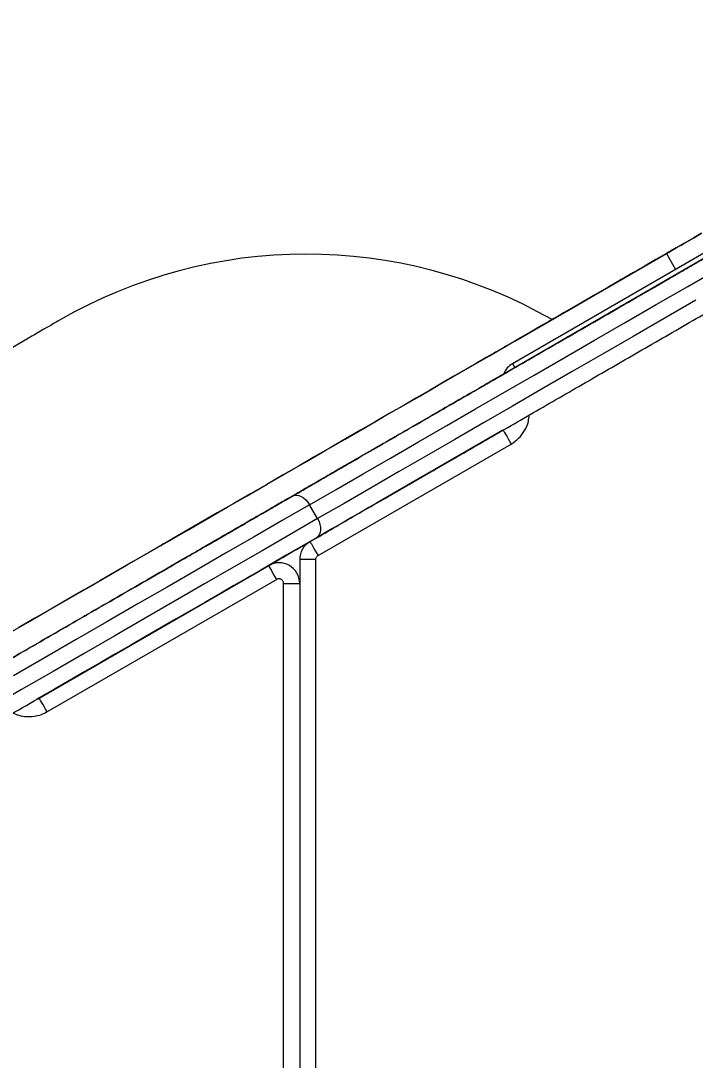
# Model space of a CAD drawing. Header units: millimetres. Extents: x -9110 to 8278, y -6387 to 5914.
# Drawn here: x -3392.3 to -3098.6, y 1377.2 to 1829.7 of the extents above; entities that cross this region are included whole.
import ezdxf

# ---------------------------------------------------------------- set-up
doc = ezdxf.new("R2010")
doc.units = ezdxf.units.MM
for name, color, linetype in [('DIKOM_ОБЪЕКТ', 7, 'Continuous'), ('DIKOM_РАЗМЕР_ЗОНА', 7, 'Continuous'), ('DIKOM_РАЗМЕР_ОБЪЕКТА', 7, 'Continuous')]:
    doc.layers.add(name, color=color, linetype=linetype)
doc.styles.add('style1', font='arial.ttf', dxfattribs={"width": 0.8})
doc.dimstyles.new('1-50', dxfattribs={"dimtxt": 300, "dimasz": 200, "dimexe": 100, "dimexo": 0, "dimgap": 100, "dimtad": 1, "dimtxsty": 'style1', "dimcen": 200, "dimclrd": 7, "dimclre": 7, "dimclrt": 7, "dimadec": 1, "dimazin": 2, "dimtfac": 1, "dimtmove": 0, "dimatfit": 2, "dimfxl": 0, "dimlwd": 25, "dimlwe": 18, "dimarcsym": 0})

# ---------------------------------------------------------------- blocks, each defined once
blk = doc.blocks.new('*D9')
at = {"layer": 'Defpoints', "color": 0, "transparency": 16777216}
for p in [(-2194.75, 3914.39), (-7206.95, -3406.45), (-367.75, -3406.45)]:
    blk.add_point(p, dxfattribs=at)
at = {"layer": 'DIKOM_РАЗМЕР_ОБЪЕКТА', "color": 7, "lineweight": 18, "transparency": 16777216}
for p, q in [((-2194.75, 3914.39), (-7306.95, 3914.39)), ((-367.75, -3406.45), (-7306.95, -3406.45))]:
    blk.add_line(p, q, dxfattribs=at)
at = {"layer": 'DIKOM_РАЗМЕР_ОБЪЕКТА', "color": 7, "lineweight": 25, "transparency": 16777216}
blk.add_line((-7206.95, 3714.39), (-7206.95, -3206.45), dxfattribs=at)
at = {"layer": 'DIKOM_РАЗМЕР_ОБЪЕКТА', "color": 7, "transparency": 16777216}
for points in [[(-7240.28, 3714.39), (-7173.61, 3714.39), (-7206.95, 3914.39)], [(-7240.28, -3206.45), (-7173.61, -3206.45), (-7206.95, -3406.45)]]:
    blk.add_solid(points, dxfattribs=at)
at = {"layer": 'DIKOM_РАЗМЕР_ОБЪЕКТА', "color": 7, "transparency": 16777216, "insert": (-7460.22, 292.26), "char_height": 300, "attachment_point": 5, "rotation": 90, "style": 'style1'}
blk.add_mtext('7300', dxfattribs=at)
blk = doc.blocks.new('*D10')
at = {"layer": 'Defpoints', "color": 0, "transparency": 16777216}
for p in [(-3851.31, 5914.39), (-8660.16, -5406.45), (-497.85, -5406.45)]:
    blk.add_point(p, dxfattribs=at)
at = {"layer": 'DIKOM_РАЗМЕР_ЗОНА', "color": 7, "lineweight": 18, "transparency": 16777216}
for p, q in [((-3851.31, 5914.39), (-8760.16, 5914.39)), ((-497.85, -5406.45), (-8760.16, -5406.45))]:
    blk.add_line(p, q, dxfattribs=at)
at = {"layer": 'DIKOM_РАЗМЕР_ЗОНА', "color": 7, "lineweight": 25, "transparency": 16777216}
blk.add_line((-8660.16, 5714.39), (-8660.16, -5206.45), dxfattribs=at)
at = {"layer": 'DIKOM_РАЗМЕР_ЗОНА', "color": 7, "transparency": 16777216}
for points in [[(-8693.49, 5714.39), (-8626.83, 5714.39), (-8660.16, 5914.39)], [(-8693.49, -5206.45), (-8626.83, -5206.45), (-8660.16, -5406.45)]]:
    blk.add_solid(points, dxfattribs=at)
at = {"layer": 'DIKOM_РАЗМЕР_ЗОНА', "color": 7, "transparency": 16777216, "insert": (-8913.43, 268.46), "char_height": 300, "attachment_point": 5, "rotation": 90, "style": 'style1'}
blk.add_mtext('11300', dxfattribs=at)

msp = doc.modelspace()

# ---------------------------------------------------------------- linework, layer by layer
at = {"layer": 'DIKOM_ОБЪЕКТ', "color": 7, "linetype": 'Continuous', "lineweight": 15}
for p, q in [((-3043.188, 1756.026), (-3181.752, 1676.026)), ((-3046.518, 1756.414), (-3178.154, 1680.414)), ((-3177.162, 1690.228), (-3111.159, 1728.335)), ((-3111.159, 1728.335), (-3107.157, 1721.404)), ((-3161.834, 1687.525), (-3161.834, 1687.526)), ((-3234.628, 1621.252), (-3182.398, 1651.407)), ((-3182.398, 1651.406), (-3234.627, 1621.252)), ((-3262.836, 1596.883), (-3178.743, 1645.434)), ((-3244.972, 1639.526), (-3244.972, 1639.525)), ((-3263.013, 1612.943), (-3266.513, 1619.005)), ((-3270.836, 1595.151), (-3270.836, 1584.757)), ((-3263.836, 1595.151), (-3270.836, 1595.151)), ((-3263.836, 877.995), (-3263.836, 1595.151)), ((-3384.295, 1534.84), (-3284.336, 1592.551)), ((-3280.836, 1586.488), (-3380.795, 1528.777)), ((-3277.836, 869.601), (-3277.836, 1584.756)), ((-3277.836, 1584.756), (-3270.836, 1584.756)), ((-3270.836, 1584.756), (-3270.836, 1584.757)), ((-3270.836, 1584.756), (-3270.836, 869.601)), ((-3343.699, 1582.525), (-3343.699, 1582.526)), ((-3385.293, 1534.343), (-3384.295, 1534.84))]:
    msp.add_line(p, q, dxfattribs=at)
at = {"layer": 'DIKOM_ОБЪЕКТ', "color": 7, "linetype": 'Continuous', "lineweight": 15, "flags": 128}
for points in [[(-3095.815, 1737.194), (-3099.241, 1735.216), (-3102.946, 1733.077), (-3106.927, 1730.779), (-3111.177, 1728.325), (-3115.693, 1725.718), (-3120.468, 1722.961), (-3125.497, 1720.058), (-3130.773, 1717.012), (-3136.29, 1713.826), (-3142.041, 1710.505), (-3148.02, 1707.053), (-3154.22, 1703.474), (-3160.631, 1699.772), (-3160.954, 1699.586)], [(-3111.159, 1728.335), (-3106.909, 1730.788), (-3102.93, 1733.086), (-3099.226, 1735.224), (-3095.802, 1737.202)], [(-3108.572, 1729.829), (-3107.61, 1730.384), (-3106.581, 1730.978), (-3105.574, 1731.559), (-3104.68, 1732.076), (-3103.977, 1732.481), (-3103.529, 1732.74), (-3103.375, 1732.829), (-3103.529, 1732.74), (-3103.977, 1732.481), (-3104.679, 1732.076), (-3105.574, 1731.56), (-3106.58, 1730.978), (-3107.61, 1730.384), (-3108.571, 1729.829), (-3109.379, 1729.363), (-3109.96, 1729.027), (-3110.265, 1728.851), (-3110.265, 1728.851), (-3109.961, 1729.027), (-3109.379, 1729.363), (-3108.572, 1729.829)], [(-3397.876, 1562.798), (-3389.408, 1567.687), (-3380.867, 1572.619), (-3372.261, 1577.587), (-3363.603, 1582.586), (-3354.902, 1587.609), (-3346.169, 1592.652), (-3337.415, 1597.706), (-3328.65, 1602.766), (-3319.885, 1607.827), (-3311.131, 1612.881), (-3302.398, 1617.923), (-3293.697, 1622.946), (-3285.039, 1627.945), (-3276.434, 1632.913), (-3267.892, 1637.844), (-3259.425, 1642.733), (-3251.042, 1647.573), (-3242.753, 1652.358), (-3234.57, 1657.083), (-3226.501, 1661.742), (-3218.556, 1666.329), (-3210.746, 1670.838), (-3203.078, 1675.265), (-3195.565, 1679.603), (-3188.213, 1683.847), (-3181.032, 1687.993), (-3174.032, 1692.035), (-3167.22, 1695.968), (-3160.604, 1699.788), (-3154.193, 1703.489), (-3147.995, 1707.067), (-3142.017, 1710.519), (-3136.266, 1713.839), (-3130.75, 1717.024), (-3125.475, 1720.07), (-3120.447, 1722.972), (-3115.673, 1725.728), (-3111.159, 1728.335)], [(-3266.513, 1619.005), (-3254.972, 1625.668), (-3243.227, 1632.45), (-3231.282, 1639.346), (-3219.142, 1646.355), (-3206.81, 1653.475), (-3194.293, 1660.702), (-3181.594, 1668.034), (-3168.719, 1675.467), (-3155.672, 1683), (-3142.459, 1690.628), (-3129.084, 1698.35), (-3115.553, 1706.162), (-3101.87, 1714.062), (-3088.042, 1722.046)], [(-3135.409, 1714.335), (-3134.447, 1714.89), (-3133.418, 1715.484), (-3132.411, 1716.066), (-3131.517, 1716.582), (-3130.814, 1716.987), (-3130.366, 1717.246), (-3130.212, 1717.335), (-3130.366, 1717.246), (-3130.814, 1716.988), (-3131.516, 1716.582), (-3132.411, 1716.066), (-3133.417, 1715.485), (-3134.447, 1714.89), (-3135.408, 1714.335), (-3136.215, 1713.869), (-3136.797, 1713.533), (-3137.102, 1713.357), (-3137.102, 1713.357), (-3136.798, 1713.533), (-3136.216, 1713.869), (-3135.409, 1714.335)], [(-3098.37, 1708), (-3112.053, 1700.1), (-3125.584, 1692.288), (-3138.959, 1684.566), (-3152.172, 1676.937), (-3165.219, 1669.405), (-3178.094, 1661.971), (-3190.793, 1654.64), (-3203.31, 1647.413), (-3215.642, 1640.293), (-3227.782, 1633.284), (-3239.727, 1626.387), (-3251.472, 1619.606), (-3263.013, 1612.943)], [(-3160.954, 1699.586), (-3160.179, 1700.034), (-3158.356, 1701.086), (-3156.832, 1701.966), (-3155.609, 1702.672), (-3154.69, 1703.202), (-3154.077, 1703.556), (-3153.77, 1703.734), (-3153.769, 1703.734), (-3154.075, 1703.557), (-3154.688, 1703.204), (-3155.606, 1702.674), (-3156.827, 1701.968), (-3158.35, 1701.089), (-3160.172, 1700.037), (-3162.289, 1698.815), (-3164.698, 1697.424), (-3167.395, 1695.867), (-3170.375, 1694.147), (-3173.632, 1692.266), (-3177.162, 1690.228)], [(-3375.453, 1699.298), (-3375.622, 1699.201), (-3376.118, 1698.914), (-3376.918, 1698.452), (-3377.981, 1697.838), (-3379.255, 1697.103), (-3380.674, 1696.283), (-3382.168, 1695.421), (-3383.662, 1694.558), (-3385.081, 1693.739), (-3386.355, 1693.004), (-3387.418, 1692.39), (-3388.218, 1691.928), (-3388.715, 1691.641), (-3388.883, 1691.544)], [(-3375.453, 1699.298), (-3375.622, 1699.201), (-3376.118, 1698.914), (-3376.918, 1698.452), (-3377.981, 1697.838), (-3379.255, 1697.103), (-3380.674, 1696.283), (-3382.168, 1695.421), (-3383.662, 1694.558), (-3385.081, 1693.739), (-3386.355, 1693.004), (-3387.418, 1692.39), (-3388.218, 1691.928), (-3388.715, 1691.641), (-3388.883, 1691.544)], [(-3177.162, 1690.228), (-3180.957, 1688.037), (-3185.012, 1685.696), (-3189.318, 1683.21), (-3193.869, 1680.582), (-3198.656, 1677.818), (-3203.671, 1674.923), (-3208.906, 1671.9), (-3214.351, 1668.757), (-3219.996, 1665.497), (-3225.832, 1662.128), (-3231.849, 1658.655), (-3238.035, 1655.083), (-3244.38, 1651.419), (-3250.873, 1647.671), (-3257.503, 1643.843), (-3264.258, 1639.943), (-3271.125, 1635.978), (-3278.094, 1631.955), (-3285.151, 1627.881), (-3292.284, 1623.762), (-3299.482, 1619.607), (-3306.73, 1615.422), (-3314.017, 1611.215), (-3321.33, 1606.993), (-3328.655, 1602.763), (-3335.981, 1598.534), (-3343.294, 1594.312), (-3350.581, 1590.104), (-3357.83, 1585.919), (-3365.027, 1581.764), (-3372.161, 1577.645), (-3379.218, 1573.571), (-3386.187, 1569.547), (-3393.055, 1565.582)], [(-3180.405, 1688.356), (-3180.559, 1688.267), (-3181.007, 1688.008), (-3181.709, 1687.603), (-3182.603, 1687.086), (-3183.61, 1686.505), (-3184.64, 1685.911), (-3185.601, 1685.356), (-3186.408, 1684.889), (-3186.99, 1684.554), (-3187.294, 1684.378), (-3187.295, 1684.378), (-3186.99, 1684.554), (-3186.409, 1684.889), (-3185.601, 1685.356), (-3184.64, 1685.91), (-3183.611, 1686.505), (-3182.604, 1687.086), (-3181.709, 1687.602), (-3181.007, 1688.008), (-3180.559, 1688.267), (-3180.405, 1688.356)], [(-3178.154, 1680.414), (-3178.087, 1680.298), (-3177.888, 1679.953), (-3177.564, 1679.393), (-3177.153, 1678.681)], [(-3182.438, 1651.386), (-3185.73, 1649.485), (-3191.493, 1646.158), (-3197.074, 1642.936), (-3202.462, 1639.825), (-3207.646, 1636.832), (-3212.614, 1633.964), (-3217.356, 1631.225), (-3221.863, 1628.623), (-3226.126, 1626.162), (-3230.134, 1623.848), (-3233.88, 1621.685), (-3237.356, 1619.678)], [(-3182.243, 1651.496), (-3182.175, 1651.379), (-3181.976, 1651.034), (-3181.653, 1650.474), (-3181.217, 1649.72), (-3180.687, 1648.802), (-3180.082, 1647.754), (-3179.425, 1646.616), (-3178.743, 1645.434)], [(-3274.152, 1622.678), (-3273.277, 1623.027), (-3272.302, 1623.131), (-3271.263, 1622.984), (-3270.2, 1622.592), (-3269.155, 1621.971), (-3268.168, 1621.143), (-3267.276, 1620.142), (-3266.513, 1619.005)], [(-3266.513, 1619.005), (-3278.505, 1612.082), (-3290.71, 1605.035), (-3303.125, 1597.868), (-3315.743, 1590.582), (-3328.561, 1583.182), (-3341.572, 1575.67), (-3354.774, 1568.048), (-3368.159, 1560.32), (-3381.723, 1552.488), (-3395.461, 1544.557)], [(-3237.356, 1619.678), (-3240.714, 1617.74), (-3244.345, 1615.643), (-3248.243, 1613.393), (-3252.396, 1610.995), (-3256.796, 1608.455), (-3261.433, 1605.778), (-3266.296, 1602.97), (-3271.373, 1600.039), (-3276.653, 1596.99), (-3282.124, 1593.832), (-3287.773, 1590.57), (-3293.586, 1587.214), (-3299.551, 1583.77), (-3305.653, 1580.247), (-3311.878, 1576.653), (-3318.212, 1572.996), (-3324.64, 1569.285), (-3331.147, 1565.528), (-3337.719, 1561.734), (-3344.339, 1557.912), (-3350.993, 1554.07), (-3357.665, 1550.218), (-3364.339, 1546.365), (-3371, 1542.519), (-3377.633, 1538.689), (-3384.222, 1534.885), (-3385.286, 1534.271)], [(-3263.013, 1612.943), (-3275.005, 1606.02), (-3287.21, 1598.973), (-3299.625, 1591.805), (-3312.243, 1584.52), (-3325.061, 1577.12), (-3338.072, 1569.607), (-3351.274, 1561.986), (-3364.659, 1554.258), (-3378.223, 1546.426), (-3391.961, 1538.494), (-3405.868, 1530.466)], [(-3263.013, 1612.943), (-3262.41, 1611.715), (-3261.989, 1610.441), (-3261.766, 1609.172), (-3261.75, 1607.957), (-3261.943, 1606.841), (-3262.335, 1605.867), (-3262.912, 1605.074), (-3263.652, 1604.491)], [(-3325.187, 1604.765), (-3325.341, 1604.676), (-3325.789, 1604.418), (-3326.492, 1604.012), (-3327.386, 1603.496), (-3328.393, 1602.915), (-3329.422, 1602.32), (-3330.383, 1601.765), (-3331.191, 1601.299), (-3331.773, 1600.963), (-3332.077, 1600.788), (-3332.077, 1600.788), (-3331.773, 1600.963), (-3331.191, 1601.299), (-3330.384, 1601.765), (-3329.423, 1602.32), (-3328.393, 1602.914), (-3327.387, 1603.496), (-3326.492, 1604.012), (-3325.79, 1604.417), (-3325.341, 1604.676), (-3325.187, 1604.765)], [(-3266.336, 1602.945), (-3266.268, 1602.829), (-3266.07, 1602.484), (-3265.746, 1601.924), (-3265.311, 1601.17), (-3264.78, 1600.251), (-3264.175, 1599.203), (-3263.519, 1598.066), (-3262.836, 1596.883)], [(-3280.836, 1586.488), (-3281.519, 1587.671), (-3282.175, 1588.808), (-3282.78, 1589.856), (-3283.311, 1590.775), (-3283.746, 1591.529), (-3284.07, 1592.089), (-3284.269, 1592.434), (-3284.336, 1592.551)], [(-3380.795, 1528.777), (-3381.478, 1529.96), (-3382.134, 1531.097), (-3382.739, 1532.145), (-3383.269, 1533.064), (-3383.705, 1533.818), (-3384.028, 1534.378), (-3384.227, 1534.723), (-3384.295, 1534.84)]]:
    msp.add_lwpolyline(points, dxfattribs=at)
at = {"layer": 'DIKOM_ОБЪЕКТ', "color": 7, "linetype": 'Continuous', "lineweight": 15}
for centre, radius, start, end in [((-3267.953, 1513.102), 215, 60.15393, 120), ((-3281.383, 1505.348), 215, 120, 179.84607), ((-3173.654, 1672.62), 9, 119.99963, 157.64077), ((-3173.654, 1672.62), 9, 119.99963, 157.641), ((-3261.836, 1595.151), 9, 119.99963, 180), ((-3261.836, 1595.151), 9, 119.99963, 180), ((-3279.836, 1584.756), 9, 360, 120), ((-3279.836, 1584.756), 9, 360, 120)]:
    msp.add_arc(centre, radius, start, end, dxfattribs=at)
for points, knots in [([(-3274.152, 1622.678), (-3267.548, 1626.491), (-3254.331, 1634.121), (-3233.722, 1646.02), (-3212.538, 1658.251), (-3190.742, 1670.835), (-3168.386, 1683.742), (-3145.501, 1696.955), (-3122.124, 1710.451), (-3098.296, 1724.209), (-3074.058, 1738.202), (-3049.451, 1752.41), (-3024.518, 1766.805), (-2999.302, 1781.363), (-2973.855, 1796.055), (-2956.685, 1805.968), (-2948.106, 1810.921)], [0, 0, 0, 0, 0.0709968, 0.1420911, 0.2134507, 0.2849465, 0.3565532, 0.4282634, 0.4999998, 0.5717349, 0.6434462, 0.7150521, 0.786548, 0.8579078, 0.9290022, 1, 1, 1, 1]), ([(-3263.652, 1604.491), (-3257.048, 1608.304), (-3243.831, 1615.935), (-3223.222, 1627.834), (-3202.038, 1640.064), (-3180.242, 1652.648), (-3157.886, 1665.556), (-3135.001, 1678.768), (-3111.624, 1692.265), (-3087.796, 1706.022), (-3063.558, 1720.016), (-3038.951, 1734.223), (-3014.018, 1748.618), (-2988.802, 1763.176), (-2963.355, 1777.869), (-2946.185, 1787.782), (-2937.606, 1792.735)], [0, 0, 0, 0, 0.070997, 0.1420913, 0.2134507, 0.2849466, 0.3565532, 0.4282636, 0.4999998, 0.5717349, 0.6434465, 0.7150521, 0.786548, 0.8579078, 0.9290022, 1, 1, 1, 1]), ([(-3063.107, 1744.525), (-3063.146, 1744.502), (-3063.225, 1744.457), (-3063.881, 1744.078), (-3064.952, 1743.46), (-3066.523, 1742.553), (-3068.564, 1741.375), (-3071.099, 1739.911), (-3074.085, 1738.188), (-3077.502, 1736.214), (-3081.294, 1734.025), (-3085.385, 1731.662), (-3089.724, 1729.158), (-3094.691, 1726.29), (-3100.279, 1723.064), (-3106.388, 1719.537), (-3111.97, 1716.314), (-3116.987, 1713.418), (-3121.554, 1710.78), (-3126.132, 1708.138), (-3130.732, 1705.482), (-3135.216, 1702.893), (-3139.555, 1700.388), (-3143.646, 1698.026), (-3147.437, 1695.837), (-3150.856, 1693.863), (-3153.842, 1692.14), (-3156.376, 1690.676), (-3158.64, 1689.369), (-3160.434, 1688.333), (-3161.619, 1687.649), (-3161.763, 1687.566), (-3161.834, 1687.525)], [0, 0, 0, 0, 0.0291256, 0.0582525, 0.0891264, 0.1200027, 0.1521633, 0.1843259, 0.2170845, 0.2500172, 0.2829512, 0.3157088, 0.3478705, 0.3800334, 0.4211698, 0.4611868, 0.5000007, 0.5291259, 0.5582521, 0.5891262, 0.6200024, 0.652162, 0.6843249, 0.7170839, 0.7500171, 0.7829509, 0.8157095, 0.8478698, 0.8800328, 0.9211708, 0.9611873, 1, 1, 1, 1]), ([(-3112.168, 1716.201), (-3110.763, 1717.012), (-3107.853, 1718.691), (-3103.386, 1721.271), (-3098.808, 1723.914), (-3094.209, 1726.569), (-3089.724, 1729.159), (-3085.386, 1731.663), (-3081.294, 1734.026), (-3077.503, 1736.214), (-3074.085, 1738.188), (-3071.099, 1739.912), (-3068.564, 1741.375), (-3066.301, 1742.682), (-3064.507, 1743.718), (-3063.321, 1744.402), (-3063.177, 1744.485), (-3063.107, 1744.526)], [0, 0, 0, 0, 0.0545519, 0.1130344, 0.1750249, 0.2370198, 0.3015916, 0.3661739, 0.4319453, 0.4980729, 0.5641969, 0.6299702, 0.6945439, 0.7591218, 0.841722, 0.9220688, 1, 1, 1, 1]), ([(-3161.834, 1687.526), (-3161.794, 1687.549), (-3161.715, 1687.594), (-3161.059, 1687.973), (-3159.989, 1688.591), (-3158.417, 1689.499), (-3156.377, 1690.677), (-3153.842, 1692.14), (-3150.856, 1693.864), (-3147.438, 1695.838), (-3143.646, 1698.027), (-3139.555, 1700.389), (-3135.216, 1702.894), (-3130.249, 1705.761), (-3124.661, 1708.988), (-3118.653, 1712.457), (-3114.679, 1714.751), (-3112.774, 1715.851)], [0, 0, 0, 0, 0.0584806, 0.1169638, 0.1789539, 0.2409495, 0.3055239, 0.3701024, 0.4358774, 0.5020051, 0.5681291, 0.6339049, 0.6984773, 0.7630564, 0.8456587, 0.926002, 1, 1, 1, 1]), ([(-3181.835, 1675.979), (-3184.749, 1674.296), (-3191.158, 1670.596), (-3200.429, 1665.244), (-3209.673, 1659.907), (-3218.188, 1654.991), (-3225.912, 1650.531), (-3232.872, 1646.512), (-3236.84, 1644.221), (-3238.813, 1643.082)], [0, 0, 0, 0, 0.1240031, 0.2727289, 0.4209586, 0.5685598, 0.7139453, 0.8577993, 1, 1, 1, 1]), ([(-3193.011, 1669.526), (-3192.974, 1669.547), (-3192.899, 1669.591), (-3192.273, 1669.952), (-3191.234, 1670.552), (-3189.769, 1671.397), (-3187.97, 1672.437), (-3185.952, 1673.602), (-3183.853, 1674.813), (-3182.439, 1675.63), (-3181.752, 1676.026)], [0, 0, 0, 0, 0.1165191, 0.2400112, 0.368638, 0.4999998, 0.6313601, 0.7599882, 0.8834874, 1, 1, 1, 1]), ([(-3181.752, 1676.026), (-3182.439, 1675.63), (-3183.853, 1674.813), (-3185.952, 1673.602), (-3187.97, 1672.437), (-3189.769, 1671.397), (-3191.234, 1670.552), (-3192.273, 1669.952), (-3192.899, 1669.591), (-3192.974, 1669.547), (-3193.011, 1669.526)], [0, 0, 0, 0, 0.1165126, 0.2400117, 0.3686451, 0.5000008, 0.6313626, 0.7599946, 0.8834867, 1, 1, 1, 1]), ([(-3178.743, 1645.434), (-3177.604, 1646.208), (-3175.286, 1647.785), (-3172.753, 1651.209), (-3171.182, 1654.723), (-3170.984, 1657.09), (-3170.904, 1658.039)], [0, 0, 0, 0, 0.2657277, 0.5408263, 0.815911, 1, 1, 1, 1]), ([(-3238.813, 1643.082), (-3240.475, 1642.123), (-3243.835, 1640.183), (-3249.644, 1636.83), (-3256.08, 1633.113), (-3263.19, 1629.009), (-3270.943, 1624.532), (-3279.31, 1619.702), (-3288.244, 1614.544), (-3297.673, 1609.1), (-3307.532, 1603.407), (-3317.745, 1597.511), (-3328.223, 1591.461), (-3338.878, 1585.31), (-3349.617, 1579.109), (-3360.356, 1572.909), (-3370.992, 1566.769), (-3381.445, 1560.734), (-3391.623, 1554.857), (-3399.712, 1550.188), (-3404.318, 1547.528), (-3405.703, 1546.728)], [0, 0, 0, 0, 0.0501096, 0.1013001, 0.1534984, 0.2066277, 0.2605971, 0.3155037, 0.3709651, 0.4268572, 0.4830571, 0.5394393, 0.5958193, 0.6520185, 0.7079099, 0.7633713, 0.818281, 0.8722493, 0.9253764, 0.9775745, 1, 1, 1, 1]), ([(-3244.972, 1639.525), (-3245.012, 1639.502), (-3245.091, 1639.457), (-3245.747, 1639.078), (-3246.817, 1638.46), (-3248.388, 1637.553), (-3250.429, 1636.375), (-3252.964, 1634.911), (-3255.95, 1633.187), (-3259.368, 1631.214), (-3263.16, 1629.025), (-3267.251, 1626.663), (-3271.589, 1624.158), (-3276.557, 1621.29), (-3282.144, 1618.064), (-3288.253, 1614.537), (-3293.835, 1611.314), (-3298.852, 1608.418), (-3303.42, 1605.78), (-3307.998, 1603.137), (-3312.597, 1600.482), (-3317.082, 1597.893), (-3321.42, 1595.388), (-3325.511, 1593.025), (-3329.303, 1590.837), (-3332.721, 1588.863), (-3335.707, 1587.139), (-3338.242, 1585.676), (-3340.505, 1584.369), (-3342.299, 1583.333), (-3343.485, 1582.649), (-3343.628, 1582.566), (-3343.699, 1582.525)], [0, 0, 0, 0, 0.0291256, 0.0582526, 0.0891255, 0.1200018, 0.1521623, 0.184325, 0.2170836, 0.2500178, 0.2829501, 0.3157095, 0.3478691, 0.3800318, 0.4211712, 0.4611853, 0.4999998, 0.5291249, 0.5582513, 0.5891253, 0.6200015, 0.6521633, 0.6843262, 0.7170833, 0.7500173, 0.78295, 0.8157086, 0.8478692, 0.8800319, 0.9211705, 0.9611868, 1, 1, 1, 1]), ([(-3294.033, 1611.201), (-3292.628, 1612.011), (-3289.719, 1613.691), (-3285.251, 1616.271), (-3280.673, 1618.914), (-3276.074, 1621.569), (-3271.589, 1624.158), (-3267.251, 1626.663), (-3263.16, 1629.025), (-3259.368, 1631.215), (-3255.95, 1633.188), (-3252.964, 1634.912), (-3250.429, 1636.375), (-3248.166, 1637.682), (-3246.372, 1638.718), (-3245.187, 1639.402), (-3245.043, 1639.485), (-3244.972, 1639.526)], [0, 0, 0, 0, 0.0545532, 0.1130345, 0.1750254, 0.2370204, 0.3015918, 0.3661702, 0.4319462, 0.4980705, 0.5641968, 0.6299713, 0.6945446, 0.7591233, 0.8417223, 0.9220698, 1, 1, 1, 1]), ([(-3655.049, 1402.767), (-3645.025, 1408.554), (-3624.959, 1420.139), (-3595.17, 1437.338), (-3565.616, 1454.4), (-3536.364, 1471.289), (-3507.481, 1487.965), (-3479.03, 1504.391), (-3451.075, 1520.531), (-3423.678, 1536.349), (-3396.898, 1551.81), (-3370.791, 1566.883), (-3345.404, 1581.54), (-3320.812, 1595.739), (-3296.968, 1609.504), (-3281.753, 1618.289), (-3274.152, 1622.678)], [0, 0, 0, 0, 0.0708769, 0.1418773, 0.2132172, 0.2847316, 0.3563875, 0.4281773, 0.5000001, 0.5718222, 0.6436121, 0.7152681, 0.7867825, 0.8581225, 0.9291236, 1, 1, 1, 1]), ([(-3343.699, 1582.526), (-3343.66, 1582.549), (-3343.58, 1582.594), (-3342.925, 1582.973), (-3341.854, 1583.591), (-3340.283, 1584.498), (-3338.242, 1585.676), (-3335.707, 1587.14), (-3332.721, 1588.864), (-3329.303, 1590.838), (-3325.511, 1593.026), (-3321.421, 1595.389), (-3317.082, 1597.893), (-3312.114, 1600.761), (-3306.527, 1603.987), (-3300.518, 1607.456), (-3296.544, 1609.751), (-3294.639, 1610.851)], [0, 0, 0, 0, 0.0584806, 0.1169641, 0.1789552, 0.2409511, 0.3055244, 0.3701044, 0.4358786, 0.5020035, 0.568132, 0.6339054, 0.6984821, 0.7630614, 0.8456583, 0.9260076, 1, 1, 1, 1]), ([(-3644.549, 1384.58), (-3634.525, 1390.367), (-3614.459, 1401.952), (-3584.67, 1419.151), (-3555.116, 1436.214), (-3525.864, 1453.103), (-3496.981, 1469.779), (-3468.53, 1486.204), (-3440.576, 1502.345), (-3413.177, 1518.162), (-3386.398, 1533.624), (-3360.291, 1548.697), (-3334.904, 1563.354), (-3310.312, 1577.552), (-3286.469, 1591.318), (-3271.253, 1600.103), (-3263.652, 1604.491)], [0, 0, 0, 0, 0.070876, 0.1418765, 0.2132168, 0.2847309, 0.3563873, 0.4281768, 0.4999998, 0.5718218, 0.6436118, 0.7152681, 0.7867823, 0.8581223, 0.9291237, 1, 1, 1, 1]), ([(-3263.836, 1595.151), (-3263.823, 1595.323), (-3263.797, 1595.672), (-3263.586, 1596.161), (-3263.268, 1596.589), (-3262.978, 1596.786), (-3262.836, 1596.883)], [0, 0, 0, 0, 0.2456543, 0.4999781, 0.7543562, 1, 1, 1, 1]), ([(-3277.836, 1584.756), (-3277.849, 1584.928), (-3277.875, 1585.277), (-3278.085, 1585.768), (-3278.407, 1586.189), (-3278.825, 1586.507), (-3279.309, 1586.71), (-3279.835, 1586.779), (-3280.366, 1586.715), (-3280.681, 1586.563), (-3280.836, 1586.488)], [0, 0, 0, 0, 0.1228857, 0.2500495, 0.3771953, 0.5000191, 0.6228435, 0.7500095, 0.8771756, 1, 1, 1, 1]), ([(-3380.795, 1528.777), (-3381.666, 1528.334), (-3383.46, 1527.422), (-3386.489, 1526.7), (-3389.705, 1526.555), (-3392.876, 1527.019), (-3394.803, 1527.849), (-3395.719, 1528.242)], [0, 0, 0, 0, 0.1882917, 0.387896, 0.5957989, 0.8080861, 1, 1, 1, 1])]:
    msp.add_open_spline(points, degree=3, knots=knots, dxfattribs=at)

# ---------------------------------------------------------------- dimensions: what is measured, and where the dimension line sits
at = {"layer": 'DIKOM_РАЗМЕР_ЗОНА'}
dim = msp.add_linear_dim(base=(-8660.16, -5406.454), p1=(-3851.314, 5914.391), p2=(-497.849, -5406.454), angle=90, text='11300', dimstyle='1-50', dxfattribs=at)
dim.commit()
dim.dimension.update_dxf_attribs({"geometry": '*D10', "text_midpoint": (-8660.16, 268.455), "dimtype": 160})
at = {"layer": 'DIKOM_РАЗМЕР_ОБЪЕКТА'}
dim = msp.add_linear_dim(base=(-7206.946, -3406.454), p1=(-2194.748, 3914.391), p2=(-367.748, -3406.454), angle=90, text='7300', dimstyle='1-50', dxfattribs=at)
dim.commit()
dim.dimension.update_dxf_attribs({"geometry": '*D9', "text_midpoint": (-7206.946, 292.262), "dimtype": 160})

doc.saveas('drawing.dxf')
